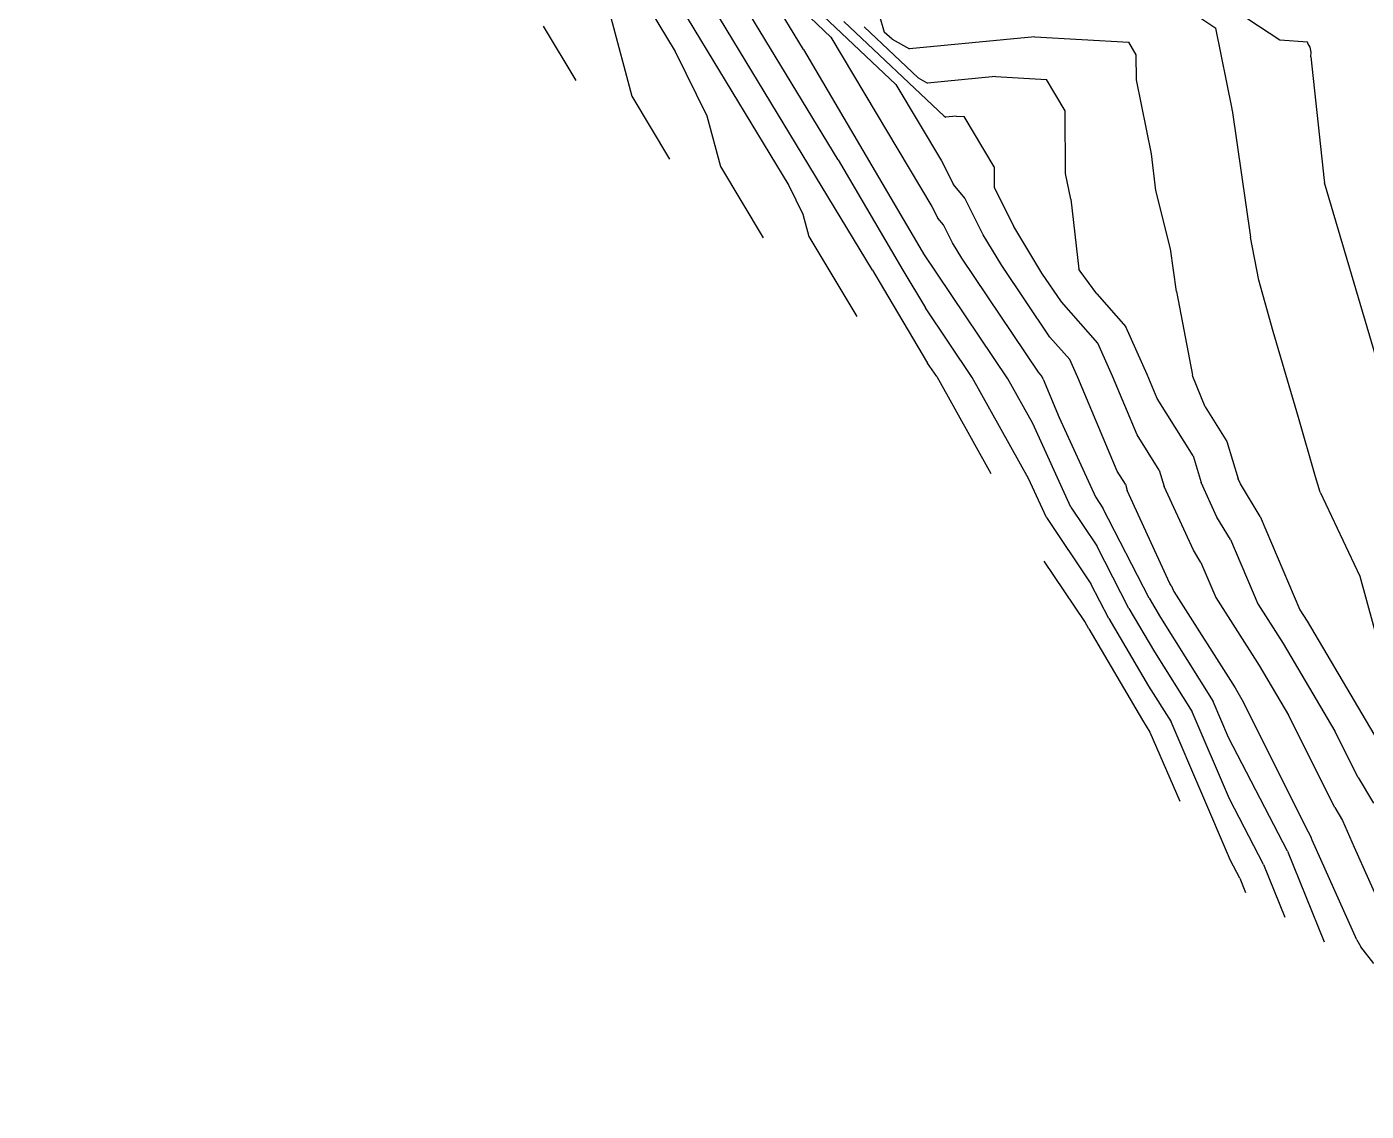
# Model space of a CAD drawing. Header units: metres. Extents: x -1120501 to 1198934, y -4928884 to 66998.
# Drawn here: x 577.9 to 732.5, y -1177.1 to -1052 of the extents above; entities that cross this region are included whole.
import ezdxf

# ---------------------------------------------------------------- set-up
doc = ezdxf.new("R2010")
doc.units = ezdxf.units.M
doc.layers.add('SURF2CONTOURS', color=7, linetype='Continuous', lineweight=0)

msp = doc.modelspace()

# ---------------------------------------------------------------- linework, layer by layer
at = {"color": 7, "lineweight": 0}
msp.add_circle((-684.64, 190.5), 66807.04, dxfattribs=at)
at = {"layer": 'SURF2CONTOURS', "color": 4, "linetype": 'Continuous', "lineweight": -3}
for p, q in [((638.8, -1031.85, 245), (652.76, -1054.86, 245)), ((675.52, -1080.08, 244), (651.24, -1040.04, 244)), ((667.56, -1054.63, 243), (663.68, -1048.24, 243)), ((710.74, -1049.26, 240), (715.12, -1052.15, 240)), ((669.85, -1050.78, 242), (678.21, -1058.67, 242)), ((637.53, -1051.92, 246), (641.29, -1058.18, 246)), ((680.78, -1057.89, 241), (674.54, -1052.01, 241)), ((717.01, -1061.46, 240), (715.12, -1052.15, 240)), ((652.76, -1054.86, 245), (656.41, -1062.27, 245)), ((667.56, -1054.63, 243), (681.26, -1077.91, 243)), ((678.21, -1058.67, 242), (683.46, -1067.46, 242)), ((680.78, -1057.89, 241), (681.87, -1058.49, 241)), ((689.71, -1057.73, 241), (681.87, -1058.49, 241)), ((689.71, -1057.73, 241), (695.59, -1058.07, 241)), ((697.74, -1061.69, 241), (695.59, -1058.07, 241)), ((697.8, -1068.92, 241), (697.74, -1061.69, 241)), ((717.02, -1061.61, 240), (717.01, -1061.46, 240)), ((717.02, -1061.61, 240), (719.14, -1076.25, 240)), ((656.41, -1062.27, 245), (657.96, -1068.1, 245)), ((683.46, -1067.46, 242), (684.87, -1070.18, 242)), ((657.96, -1068.1, 245), (662.91, -1076.33, 245)), ((698.4, -1071.87, 241), (697.8, -1068.92, 241)), ((686.16, -1071.77, 242), (684.87, -1070.18, 242)), ((688.29, -1075.99, 242), (686.16, -1071.77, 242)), ((698.4, -1071.87, 241), (699.32, -1079.94, 241)), ((690.44, -1079.55, 242), (688.29, -1075.99, 242)), ((720.08, -1081.21, 240), (719.14, -1076.25, 240)), ((681.26, -1077.91, 243), (681.35, -1078.06, 243)), ((691.13, -1092.59, 243), (681.35, -1078.06, 243)), ((675.52, -1080.08, 244), (676.78, -1082.22, 244)), ((695.98, -1087.79, 242), (690.44, -1079.55, 242)), ((699.47, -1080.19, 241), (699.32, -1079.94, 241)), ((701.4, -1082.81, 241), (699.47, -1080.19, 241)), ((721.75, -1087.14, 240), (720.08, -1081.21, 240)), ((676.78, -1082.22, 244), (681.88, -1090.8, 244)), ((701.4, -1082.81, 241), (704.76, -1086.59, 241)), ((698.29, -1090.39, 242), (695.98, -1087.79, 242)), ((707.22, -1092.1, 241), (704.76, -1086.59, 241)), ((724.68, -1097.06, 240), (721.75, -1087.14, 240)), ((682.92, -1092.35, 244), (681.88, -1090.8, 244)), ((699.21, -1092.46, 242), (698.29, -1090.39, 242)), ((682.92, -1092.35, 244), (689.17, -1103.53, 244)), ((694.01, -1097.74, 243), (691.13, -1092.59, 243)), ((703.76, -1103.26, 242), (699.21, -1092.46, 242)), ((708.38, -1094.87, 241), (707.22, -1092.1, 241)), ((712.5, -1101.49, 241), (708.38, -1094.87, 241)), ((726.62, -1103.91, 240), (724.68, -1097.06, 240)), ((698.4, -1107.42, 243), (694.01, -1097.74, 243)), ((712.5, -1101.49, 241), (713.44, -1104.58, 241)), ((704.69, -1104.77, 242), (703.76, -1103.26, 242)), ((704.69, -1104.77, 242), (704.91, -1105.47, 242)), ((715.26, -1108.54, 241), (713.44, -1104.58, 241)), ((727.16, -1105.67, 240), (726.62, -1103.91, 240)), ((709.83, -1116.2, 242), (704.91, -1105.47, 242)), ((727.16, -1105.67, 240), (731.76, -1115.35, 240)), ((698.4, -1107.42, 243), (701.41, -1111.87, 243)), ((716.82, -1111.14, 241), (715.26, -1108.54, 241)), ((716.82, -1111.14, 241), (719.99, -1118.54, 241)), ((705.1, -1119.09, 243), (701.41, -1111.87, 243)), ((700.02, -1120.58, 244), (695.32, -1113.62, 244)), ((731.76, -1115.35, 240), (734.84, -1126.59, 240)), ((709.98, -1116.44, 242), (709.83, -1116.2, 242)), ((709.98, -1116.44, 242), (710.28, -1117.14, 242)), ((710.28, -1117.14, 242), (717.36, -1128.24, 242)), ((719.99, -1118.54, 241), (722.91, -1123.11, 241)), ((705.1, -1119.09, 243), (708.04, -1124.08, 243)), ((700.46, -1121.42, 244), (700.02, -1120.58, 244)), ((700.46, -1121.42, 244), (706.67, -1131.99, 244)), ((722.91, -1123.11, 241), (728.88, -1133.24, 241)), ((708.04, -1124.08, 243), (712.4, -1131.01, 243)), ((717.36, -1128.24, 242), (718.15, -1129.57, 242)), ((718.15, -1129.57, 242), (725.8, -1144.86, 242)), ((716.72, -1141.05, 243), (712.4, -1131.01, 243)), ((706.67, -1131.99, 244), (707.53, -1133.36, 244)), ((707.53, -1133.36, 244), (710.96, -1141.32, 244)), ((731.55, -1138.57, 241), (728.88, -1133.24, 241)), ((731.55, -1138.57, 241), (733.33, -1141.54, 241)), ((720.64, -1148.63, 243), (716.72, -1141.05, 243)), ((725.8, -1144.86, 242), (726.14, -1145.51, 242)), ((726.26, -1145.81, 242), (726.14, -1145.51, 242)), ((731.41, -1157.32, 242), (726.26, -1145.81, 242)), ((720.64, -1148.63, 243), (723.1, -1154.68, 243)), ((731.41, -1157.32, 242), (731.88, -1158.12, 242)), ((733.35, -1160.03, 242), (731.88, -1158.12, 242))]:
    msp.add_line(p, q, dxfattribs=at)
at = {"layer": 'SURF2CONTOURS', "color": 2, "linetype": 'Continuous', "lineweight": -3}
for p, q in [((645.02, -1035.95, 244.5), (665.87, -1070.32, 244.5)), ((671.54, -1067.35, 243.5), (657.46, -1044.14, 243.5)), ((722.53, -1053.55, 239.5), (708.51, -1044.31, 239.5)), ((675.23, -1046.93, 240.5), (676.88, -1052.62, 240.5)), ((645.33, -1050.94, 245.5), (647.75, -1060.01, 245.5)), ((667.5, -1050.17, 242.5), (670.7, -1053.19, 242.5)), ((683.79, -1062.33, 241.5), (672.19, -1051.39, 241.5)), ((670.7, -1053.19, 242.5), (682.38, -1072.74, 242.5)), ((677.77, -1053.45, 240.5), (676.88, -1052.62, 240.5)), ((677.77, -1053.45, 240.5), (679.78, -1054.56, 240.5)), ((694.25, -1053.16, 240.5), (679.78, -1054.56, 240.5)), ((694.25, -1053.16, 240.5), (705.08, -1053.77, 240.5)), ((705.95, -1055.23, 240.5), (705.08, -1053.77, 240.5)), ((725.69, -1053.77, 239.5), (722.53, -1053.55, 239.5)), ((725.8, -1054.01, 239.5), (725.69, -1053.77, 239.5)), ((725.9, -1054.18, 239.5), (725.8, -1054.01, 239.5)), ((705.98, -1058.14, 240.5), (705.95, -1055.23, 240.5)), ((726.03, -1054.35, 239.5), (725.9, -1054.18, 239.5)), ((726.13, -1054.93, 239.5), (726.03, -1054.35, 239.5)), ((726.1, -1055.3, 239.5), (726.12, -1055.1, 239.5)), ((726.11, -1055.47, 239.5), (726.1, -1055.3, 239.5)), ((726.11, -1055.47, 239.5), (727.64, -1069.72, 239.5)), ((726.12, -1055.1, 239.5), (726.13, -1054.93, 239.5)), ((707.7, -1066.67, 240.5), (705.98, -1058.14, 240.5)), ((647.75, -1060.01, 245.5), (652.1, -1067.26, 245.5)), ((683.79, -1062.33, 241.5), (683.96, -1062.42, 241.5)), ((685.18, -1062.31, 241.5), (683.96, -1062.42, 241.5)), ((685.18, -1062.31, 241.5), (686.09, -1062.36, 241.5)), ((689.54, -1068.15, 241.5), (686.09, -1062.36, 241.5)), ((671.54, -1067.35, 243.5), (679.02, -1080.07, 243.5)), ((708.19, -1070.88, 240.5), (707.7, -1066.67, 240.5)), ((689.54, -1068.15, 241.5), (689.56, -1070.55, 241.5)), ((665.87, -1070.32, 244.5), (667.49, -1073.61, 244.5)), ((689.56, -1070.55, 241.5), (691.83, -1075.04, 241.5)), ((709.9, -1077.61, 240.5), (708.19, -1070.88, 240.5)), ((727.64, -1069.72, 239.5), (727.66, -1069.94, 239.5)), ((727.66, -1069.94, 239.5), (727.67, -1069.97, 239.5)), ((727.67, -1069.98, 239.5), (727.67, -1069.97, 239.5)), ((727.67, -1069.99, 239.5), (727.67, -1069.98, 239.5)), ((734.72, -1093.8, 239.5), (727.67, -1069.99, 239.5)), ((667.49, -1073.61, 244.5), (668.18, -1076.2, 244.5)), ((682.38, -1072.74, 242.5), (683.07, -1074.08, 242.5)), ((683.71, -1074.86, 242.5), (683.07, -1074.08, 242.5)), ((684.76, -1076.93, 242.5), (683.71, -1074.86, 242.5)), ((695.07, -1080.42, 241.5), (691.83, -1075.04, 241.5)), ((668.18, -1076.2, 244.5), (673.71, -1085.4, 244.5)), ((685.81, -1078.68, 242.5), (684.76, -1076.93, 242.5)), ((694.66, -1091.85, 242.5), (685.81, -1078.68, 242.5)), ((710.61, -1082.53, 240.5), (709.9, -1077.61, 240.5)), ((679.02, -1080.07, 243.5), (681.62, -1084.43, 243.5)), ((697.31, -1083.74, 241.5), (695.07, -1080.42, 241.5)), ((710.61, -1082.53, 240.5), (712.44, -1092.2, 240.5)), ((687.03, -1092.47, 243.5), (681.62, -1084.43, 243.5)), ((701.52, -1088.49, 241.5), (697.31, -1083.74, 241.5)), ((703.21, -1092.28, 241.5), (701.52, -1088.49, 241.5)), ((693.53, -1104.11, 243.5), (687.03, -1092.47, 243.5)), ((695.05, -1092.29, 242.5), (694.66, -1091.85, 242.5)), ((695.21, -1092.64, 242.5), (695.05, -1092.29, 242.5)), ((695.21, -1092.64, 242.5), (697.06, -1097.05, 242.5)), ((706.07, -1099.06, 241.5), (703.21, -1092.28, 241.5)), ((712.48, -1092.32, 240.5), (712.44, -1092.2, 240.5)), ((713.9, -1095.83, 240.5), (712.48, -1092.32, 240.5)), ((697.06, -1097.05, 242.5), (701.23, -1106.23, 242.5)), ((713.9, -1095.83, 240.5), (716.4, -1099.85, 240.5)), ((708.6, -1103.13, 241.5), (706.07, -1099.06, 241.5)), ((716.4, -1099.85, 240.5), (717.71, -1104.14, 240.5)), ((708.6, -1103.13, 241.5), (709.18, -1105.03, 241.5)), ((695.58, -1108.61, 243.5), (693.53, -1104.11, 243.5)), ((712.55, -1112.37, 241.5), (709.18, -1105.03, 241.5)), ((717.97, -1104.7, 240.5), (717.71, -1104.14, 240.5)), ((720.24, -1108.49, 240.5), (717.97, -1104.7, 240.5)), ((701.23, -1106.23, 242.5), (702.11, -1107.52, 242.5)), ((707.43, -1117.92, 242.5), (702.11, -1107.52, 242.5)), ((695.58, -1108.61, 243.5), (700.72, -1116.23, 243.5)), ((720.24, -1108.49, 240.5), (724.84, -1119.24, 240.5)), ((713.4, -1113.79, 241.5), (712.55, -1112.37, 241.5)), ((713.4, -1113.79, 241.5), (715.13, -1117.84, 241.5)), ((702.78, -1120.26, 243.5), (700.72, -1116.23, 243.5)), ((707.43, -1117.92, 242.5), (708.73, -1120.13, 242.5)), ((715.13, -1117.84, 241.5), (720.14, -1125.68, 241.5)), ((702.78, -1120.26, 243.5), (707.36, -1128.04, 243.5)), ((708.73, -1120.13, 242.5), (714.83, -1129.83, 242.5)), ((724.84, -1119.24, 240.5), (725.68, -1120.55, 240.5)), ((725.68, -1120.55, 240.5), (734.25, -1135.07, 240.5)), ((720.14, -1125.68, 241.5), (723.52, -1131.4, 241.5)), ((707.36, -1128.04, 243.5), (709.96, -1132.18, 243.5)), ((716.61, -1133.96, 242.5), (714.83, -1129.83, 242.5)), ((716.83, -1148.14, 243.5), (709.96, -1132.18, 243.5)), ((728.85, -1142.05, 241.5), (723.52, -1131.4, 241.5)), ((723.39, -1147.07, 242.5), (716.61, -1133.96, 242.5)), ((728.85, -1142.05, 241.5), (729.73, -1143.53, 241.5)), ((729.73, -1143.53, 241.5), (731.1, -1146.6, 241.5)), ((731.1, -1146.6, 241.5), (734.41, -1153.99, 241.5)), ((717.9, -1150.2, 243.5), (716.83, -1148.14, 243.5)), ((723.39, -1147.07, 242.5), (727.63, -1157.52, 242.5)), ((717.9, -1150.2, 243.5), (718.56, -1151.84, 243.5))]:
    msp.add_line(p, q, dxfattribs=at)

doc.saveas('drawing.dxf')
